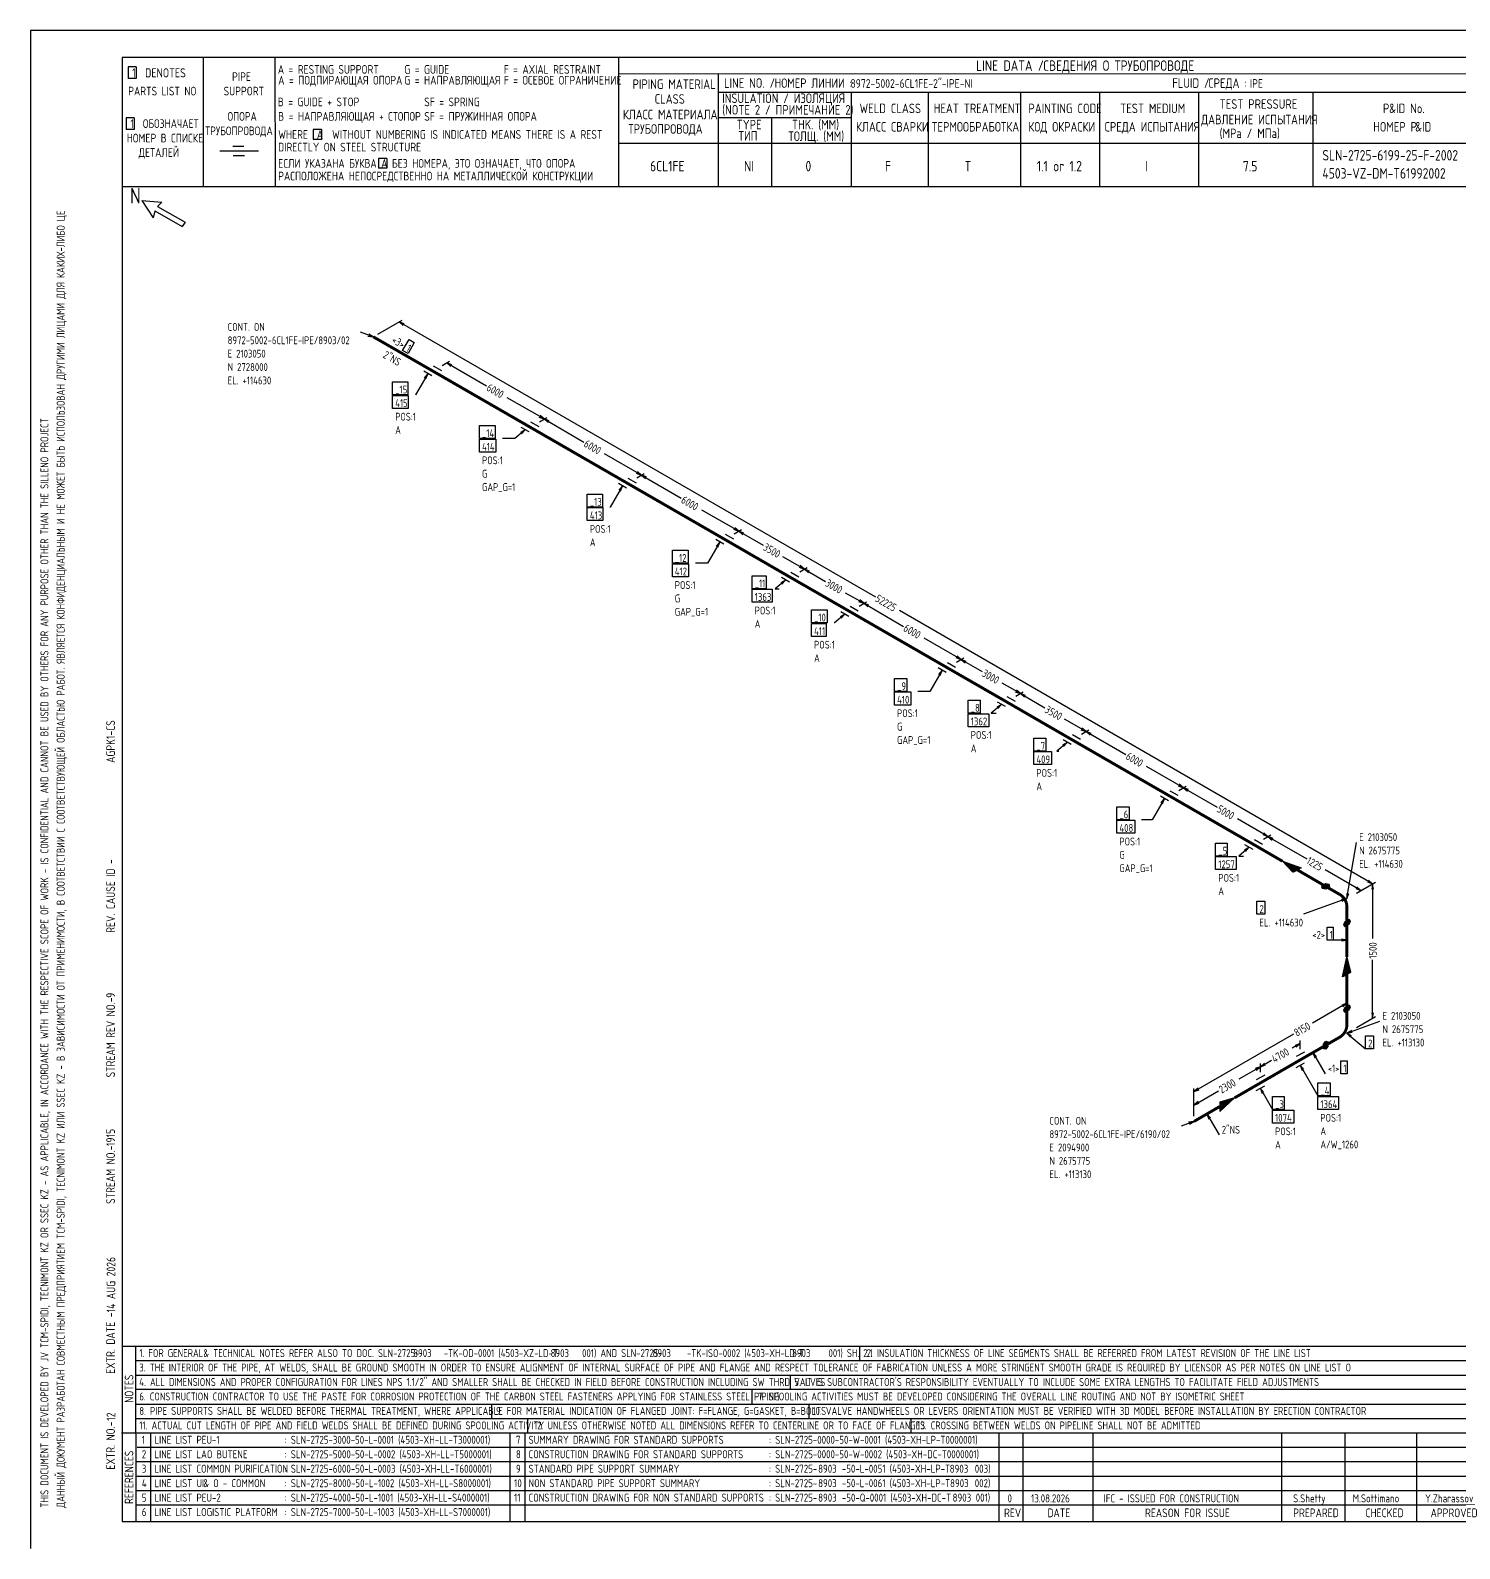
# Model space of a CAD drawing. Extents: x -1005 to 594, y -998 to 420.
# Drawn here: x 0 to 395.4, y 0 to 420 of the extents above; entities that cross this region are included whole.
import ezdxf

# ---------------------------------------------------------------- set-up
doc = ezdxf.new("R2010")
doc.units = 0
doc.styles.add('TTFN17', font='GOST type A')

msp = doc.modelspace()

# ---------------------------------------------------------------- linework, layer by layer
at = {"layer": 'GT_1', "flags": 128}
for points in [[(0, 420), (0, 0)], [(594, 420), (0, 420)], [(589.1, 412.5), (25.4, 412.5)], [(25.4, 412.5), (25.4, 7.5)], [(47.8, 412.5), (47.8, 376.7)], [(67.6, 412.5), (67.7, 376.7)], [(162.7, 412.5), (162.7, 376.7)], [(29.3, 409.9), (27.1, 409.9)], [(27.1, 409.9), (27.1, 406.7)], [(29.3, 409.9), (29.3, 406.7)], [(589.1, 408), (162.7, 407.9)], [(190.3, 407.8), (190.3, 376.7)], [(29.3, 406.7), (27.1, 406.7)], [(190.3, 402.9), (402.7, 402.9)], [(227.1, 402.9), (227.1, 376.7)], [(248.4, 402.9), (248.4, 376.8)], [(273.9, 402.9), (273.9, 376.7)], [(295.8, 402.9), (295.8, 376.7)], [(323.2, 402.9), (323.2, 376.7)], [(354.8, 402.9), (354.8, 376.8)], [(28.7, 395.8), (26.5, 395.8)], [(26.5, 395.8), (26.5, 392.6)], [(28.7, 395.8), (28.7, 392.6)], [(227.1, 395.8), (190.3, 395.8)], [(205, 395.8), (205, 376.7)], [(28.7, 392.6), (26.5, 392.6)], [(80.5, 392.6), (78.2, 392.6)], [(78.2, 392.6), (78.2, 389.8)], [(80.5, 392.6), (80.5, 389.8)], [(63.1, 386.6), (52.4, 386.6)], [(59.1, 387.9), (56, 387.9)], [(80.5, 389.8), (78.2, 389.8)], [(230.2, 388.7), (162.7, 388.7)], [(402.7, 388.7), (226.9, 388.7)], [(59.2, 385.3), (56.1, 385.3)], [(98.6, 384.6), (96.3, 384.6)], [(96.3, 384.6), (96.3, 381.9)], [(98.6, 384.6), (98.6, 381.9)], [(98.6, 381.9), (96.3, 381.9)], [(402.7, 376.7), (25.4, 376.7)], [(30.8, 372.9), (34, 368.1)], [(30.8, 372.9), (36.4, 372.5)], [(34.4, 370.1), (34, 368.1)], [(34.4, 370.1), (42, 365.7)], [(36.4, 372.5), (35.2, 371.3)], [(35.2, 371.3), (42.8, 366.9)], [(42.8, 366.9), (42, 365.7)], [(94.875, 335.225), (91.35, 336.5)], [(96.15, 335.975), (102.825, 339.8)], [(103.425, 338.825), (102, 339.35), (103.125, 338.375)], [(102, 339.35), (233.775, 263.3)], [(93.375, 335.45), (94.875, 335.225), (93.6, 335.975)], [(104.775, 334.475), (106.2, 333.65), (104.475, 330.575), (102.975, 331.4), (104.775, 334.475)], [(113.925, 327.275), (115.95, 328.475)], [(116.625, 327.5), (115.2, 328.025), (116.325, 327.05)], [(115.2, 328.025), (126.225, 321.65)], [(109.95, 325.025), (106.575, 319.175), (106.5, 319.175)], [(111.075, 324.425), (108.825, 325.7)], [(109.425, 323.6), (109.95, 325.025), (108.975, 323.9)], [(111.45, 327.2), (113.7, 325.925)], [(100.2, 322.775), (104.4, 322.775), (104.4, 319.175), (100.2, 319.175), (100.2, 322.775)], [(100.2, 319.025), (104.55, 319.025), (104.55, 315.425), (100.2, 315.425), (100.2, 319.025)], [(142.125, 312.5), (131.925, 318.35)], [(138.375, 311.675), (140.625, 310.4)], [(140.7, 313.025), (142.125, 312.5), (141, 313.475)], [(140.85, 311.75), (142.875, 312.95)], [(140.85, 311.75), (142.875, 312.95)], [(143.55, 311.975), (142.125, 312.5), (143.25, 311.525)], [(142.125, 312.5), (153.15, 306.125)], [(124.275, 310.7), (128.625, 310.7), (128.625, 307.1), (124.275, 307.1), (124.275, 310.7)], [(124.275, 306.95), (128.775, 306.95), (128.775, 303.35), (124.275, 303.35), (124.275, 306.95)], [(136.875, 309.5), (134.025, 307.1), (130.65, 307.1)], [(135.9, 308.375), (136.875, 309.5), (135.6, 308.75)], [(138, 308.9), (135.75, 310.175)], [(169.05, 296.975), (158.85, 302.825)], [(164.925, 293.375), (162.675, 294.65)], [(165.3, 296.15), (167.55, 294.875)], [(167.625, 297.5), (169.05, 296.975), (167.925, 297.95)], [(167.775, 296.225), (169.8, 297.425)], [(167.775, 296.225), (169.8, 297.425)], [(170.475, 296.45), (169.05, 296.975), (170.175, 296)], [(169.05, 296.975), (180.075, 290.6)], [(154.05, 291.725), (158.25, 291.725), (158.25, 288.125), (154.05, 288.125), (154.05, 291.725)], [(163.8, 293.975), (160.425, 288.125), (160.35, 288.125)], [(163.275, 292.55), (163.8, 293.975), (162.825, 292.85)], [(154.05, 287.975), (158.4, 287.975), (158.4, 284.375), (154.05, 284.375), (154.05, 287.975)], [(195.975, 281.45), (185.775, 287.3)], [(194.55, 281.975), (195.975, 281.45), (194.85, 282.425)], [(194.7, 280.7), (196.725, 281.9)], [(194.7, 280.7), (196.725, 281.9)], [(197.4, 280.925), (195.975, 281.45), (197.1, 280.475)], [(195.975, 281.45), (202.725, 277.55)], [(190.725, 278.45), (187.35, 272.6), (183.975, 272.6)], [(191.85, 277.85), (189.6, 279.125)], [(190.2, 277.025), (190.725, 278.45), (189.75, 277.325)], [(192.225, 280.625), (194.475, 279.35)], [(177.6, 276.2), (181.95, 276.2), (181.95, 272.6), (177.6, 272.6), (177.6, 276.2)], [(214.125, 270.95), (208.2, 274.4)], [(177.6, 272.45), (182.1, 272.45), (182.1, 268.85), (177.6, 268.85), (177.6, 272.45)], [(199.65, 269.15), (203.55, 269.15), (203.55, 265.55), (199.65, 265.55), (199.65, 269.15)], [(210.375, 270.125), (212.625, 268.85)], [(212.7, 271.475), (214.125, 270.95), (213, 271.925)], [(212.85, 270.2), (214.875, 271.4)], [(212.85, 270.2), (214.875, 271.4)], [(215.55, 270.425), (214.125, 270.95), (215.25, 269.975)], [(214.125, 270.95), (219.975, 267.575)], [(199.65, 265.4), (205.2, 265.4), (205.2, 261.8), (199.65, 261.8), (199.65, 265.4)], [(208.875, 267.95), (206.025, 265.55), (207.15, 265.55)], [(207.9, 266.825), (208.875, 267.95), (207.6, 267.2)], [(210, 267.35), (207.75, 268.625)], [(230.55, 261.5), (225.525, 264.35)], [(226.8, 260.675), (229.05, 259.4)], [(229.125, 262.025), (230.55, 261.5), (229.425, 262.475)], [(229.275, 260.75), (231.3, 261.95)], [(229.275, 260.75), (231.3, 261.95)], [(231.975, 260.975), (230.55, 261.5), (231.675, 260.525)], [(230.55, 261.5), (241.575, 255.125)], [(216.075, 259.7), (220.425, 259.7), (220.425, 256.1), (216.075, 256.1), (216.075, 259.7)], [(225.3, 258.5), (222.45, 256.1), (222.375, 256.1)], [(224.325, 257.375), (225.3, 258.5), (224.025, 257.75)], [(226.425, 257.9), (224.175, 259.175)], [(371.325, 183.95), (240.45, 259.475)], [(216.075, 255.95), (220.125, 255.95), (220.125, 252.35), (216.075, 252.35), (216.075, 255.95)], [(257.475, 245.975), (247.275, 251.825)], [(253.35, 242.375), (251.1, 243.65)], [(253.725, 245.15), (255.975, 243.875)], [(256.05, 246.5), (257.475, 245.975), (256.35, 246.95)], [(256.2, 245.225), (258.225, 246.425)], [(256.2, 245.225), (258.225, 246.425)], [(258.9, 245.45), (257.475, 245.975), (258.6, 245)], [(257.475, 245.975), (263.325, 242.6)], [(239.1, 240.725), (242.475, 240.725), (242.475, 237.125), (239.1, 237.125), (239.1, 240.725)], [(252.225, 242.975), (248.85, 237.125), (245.475, 237.125)], [(251.7, 241.55), (252.225, 242.975), (251.25, 241.85)], [(239.1, 236.975), (243.6, 236.975), (243.6, 233.375), (239.1, 233.375), (239.1, 236.975)], [(273.9, 236.525), (268.875, 239.375)], [(270.15, 235.7), (272.4, 234.425)], [(272.475, 237.05), (273.9, 236.525), (272.775, 237.5)], [(272.625, 235.775), (274.65, 236.975)], [(272.625, 235.775), (274.65, 236.975)], [(275.325, 236), (273.9, 236.525), (275.025, 235.55)], [(273.9, 236.525), (280.65, 232.625)], [(259.425, 234.725), (262.8, 234.725), (262.8, 231.125), (259.425, 231.125), (259.425, 234.725)], [(268.65, 233.525), (265.8, 231.125), (267.15, 231.125)], [(267.675, 232.4), (268.65, 233.525), (267.375, 232.775)], [(269.775, 232.925), (267.525, 234.2)], [(259.425, 230.975), (265.125, 230.975), (265.125, 227.375), (259.425, 227.375), (259.425, 230.975)], [(292.05, 226.025), (286.125, 229.475)], [(290.625, 226.55), (292.05, 226.025), (290.925, 227)], [(277.575, 224.225), (280.95, 224.225), (280.95, 220.625), (277.575, 220.625), (277.575, 224.225)], [(286.8, 223.025), (283.95, 220.625), (284.475, 220.625)], [(285.825, 221.9), (286.8, 223.025), (285.525, 222.275)], [(287.925, 222.425), (285.675, 223.7)], [(288.3, 225.2), (290.55, 223.925)], [(290.775, 225.275), (292.8, 226.475)], [(290.775, 225.275), (292.8, 226.475)], [(293.475, 225.5), (292.05, 226.025), (293.175, 225.05)], [(292.05, 226.025), (303.075, 219.65)], [(277.575, 220.475), (282.525, 220.475), (282.525, 216.875), (277.575, 216.875), (277.575, 220.475)], [(318.975, 210.5), (308.775, 216.35)], [(317.55, 211.025), (318.975, 210.5), (317.85, 211.475)], [(317.7, 209.75), (319.725, 210.95)], [(317.7, 209.75), (319.725, 210.95)], [(320.4, 209.975), (318.975, 210.5), (320.1, 209.525)], [(318.975, 210.5), (328.35, 205.1)], [(313.725, 207.5), (310.35, 201.65), (307.425, 201.65)], [(314.85, 206.9), (312.6, 208.175)], [(313.2, 206.075), (313.725, 207.5), (312.75, 206.375)], [(315.225, 209.675), (317.475, 208.4)], [(300.6, 205.25), (303.975, 205.25), (303.975, 201.65), (300.6, 201.65), (300.6, 205.25)], [(342.375, 197), (333.9, 201.875)], [(300.6, 201.5), (305.55, 201.5), (305.55, 197.9), (300.6, 197.9), (300.6, 201.5)], [(340.95, 197.525), (342.375, 197), (341.25, 197.975)], [(341.1, 196.25), (343.125, 197.45)], [(341.1, 196.25), (343.125, 197.45)], [(327.9, 195.2), (331.125, 195.2), (331.125, 191.6), (327.9, 191.6), (327.9, 195.2)], [(337.125, 194), (334.275, 191.6), (335.625, 191.6)], [(336.15, 192.875), (337.125, 194), (335.85, 193.25)], [(338.25, 193.4), (336, 194.675)], [(338.625, 196.175), (340.875, 194.9)], [(343.8, 196.475), (342.375, 197), (343.5, 196.025)], [(342.375, 197), (353.1, 190.775)], [(364.2, 179.825), (366.9, 195.35)], [(327.9, 191.45), (333.6, 191.45), (333.6, 187.85), (327.9, 187.85), (327.9, 191.45)], [(350.475, 187.775), (349.275, 187.1), (346.35, 190.175), (351.525, 188.375), (349.425, 187.175), (346.725, 189.95), (351.45, 188.3), (349.575, 187.25), (347.175, 189.725), (351.3, 188.225), (349.725, 187.325), (347.55, 189.425), (351.15, 188.15), (349.875, 187.475), (347.925, 189.275), (351, 188.075), (350.025, 187.55), (348.375, 188.975), (350.85, 188), (350.175, 187.625), (348.675, 188.825), (350.7, 187.925), (350.325, 187.7), (349.125, 188.525), (350.55, 187.85), (350.475, 187.775), (346.35, 190.175)], [(368.1, 182.075), (358.2, 187.775)], [(369.9, 184.475), (371.325, 183.95), (370.2, 184.925)], [(357.225, 183.2), (357.375, 182.675), (358.35, 182.525), (359.475, 183.2), (359.325, 183.725), (358.35, 183.875), (357.225, 183.2)], [(357.225, 183.2), (359.475, 183.2)], [(357.282, 183), (359.142, 183)], [(357.339, 182.8), (358.808, 182.8)], [(357.558, 183.4), (359.418, 183.4)], [(357.863, 182.6), (358.475, 182.6)], [(357.892, 183.6), (359.361, 183.6)], [(358.225, 183.8), (358.838, 183.8)], [(364.2, 181.325), (364.2, 179.825), (364.725, 181.25)], [(366.675, 182.6), (368.1, 182.075), (366.975, 183.05)], [(366.825, 181.325), (372.15, 184.4)], [(366.825, 181.325), (372.15, 184.4)], [(366.825, 181.325), (368.85, 182.525)], [(371.55, 182.45), (371.325, 183.95), (371.1, 182.45)], [(371.325, 183.95), (371.325, 168.8)], [(339.3, 179.075), (341.475, 179.075), (341.475, 175.475), (339.3, 175.475), (339.3, 179.075)], [(364.2, 179.825), (352.2, 175.475)], [(362.925, 179.075), (364.2, 179.825), (362.7, 179.6)], [(363.6, 173.375), (363.225, 172.55), (363.6, 172.1), (364.8, 172.775), (365.175, 173.6), (364.8, 174.05), (363.6, 173.375)], [(363.248, 172.6), (364.489, 172.6)], [(363.339, 172.8), (364.811, 172.8)], [(363.35, 172.4), (364.133, 172.4)], [(363.43, 173), (364.902, 173)], [(363.52, 173.2), (364.993, 173.2)], [(363.644, 173.4), (365.084, 173.4)], [(364, 173.6), (365.175, 173.6)], [(364.356, 173.8), (365.008, 173.8)], [(358.725, 171.875), (360.45, 171.875), (360.45, 168.35), (358.725, 168.35), (358.725, 171.875)], [(364.2, 168.35), (360.45, 168.35)], [(362.7, 168.125), (364.2, 168.35), (362.7, 168.575)], [(364.2, 158.825), (363, 158.15), (364.2, 163.625), (365.25, 159.425), (363.15, 158.225), (364.2, 163.175), (365.175, 159.35), (363.3, 158.3), (364.2, 162.65), (365.025, 159.275), (363.45, 158.375), (364.2, 162.2), (364.875, 159.2), (363.6, 158.525), (364.2, 161.75), (364.725, 159.125), (363.75, 158.6), (364.2, 161.3), (364.575, 159.05), (363.9, 158.675), (364.2, 160.85), (364.425, 158.975), (364.05, 158.75), (364.2, 160.4), (364.275, 158.9), (364.2, 158.825), (364.2, 163.625)], [(371.325, 146.75), (371.325, 162.875)], [(364.2, 145.625), (364.2, 151.775)], [(364.2, 150.875), (354.675, 145.325)], [(363.075, 149.9), (364.2, 150.875), (362.775, 150.35)], [(363.6, 149.675), (363.225, 148.85), (363.6, 148.4), (364.8, 149.075), (365.175, 149.9), (364.8, 150.35), (363.6, 149.675)], [(363.267, 148.8), (364.311, 148.8)], [(363.293, 149), (364.667, 149)], [(363.384, 149.2), (364.857, 149.2)], [(363.433, 148.6), (363.956, 148.6)], [(363.475, 149.4), (364.948, 149.4)], [(363.566, 149.6), (365.039, 149.6)], [(363.822, 149.8), (365.13, 149.8)], [(364.178, 150), (365.092, 150)], [(366.825, 144.125), (372.15, 147.2)], [(371.1, 148.25), (371.325, 146.75), (371.55, 148.25)], [(364.2, 142.625), (373.35, 145.925)], [(365.475, 143.375), (364.2, 142.625), (365.7, 142.85)], [(321.9, 126.425), (349.5, 142.4)], [(351.3, 139.7), (349.05, 138.425)], [(350.175, 138.725), (351.3, 139.7), (349.875, 139.175)], [(351.3, 138.2), (351.3, 140.6)], [(358.95, 138.95), (358.35, 138.125), (357.75, 138.275), (357.75, 139.55), (358.35, 140.375), (358.95, 140.225), (358.95, 138.95)], [(357.75, 139.4), (358.95, 139.4)], [(357.75, 139.2), (358.95, 139.2)], [(357.75, 139), (358.95, 139)], [(357.75, 138.8), (358.841, 138.8)], [(357.75, 138.6), (358.695, 138.6)], [(357.786, 139.6), (358.95, 139.6)], [(357.932, 139.8), (358.95, 139.8)], [(358.077, 140), (358.95, 140)], [(358.223, 140.2), (358.95, 140.2)], [(365.475, 141.875), (364.2, 142.625), (365.175, 141.5)], [(364.2, 142.625), (369.375, 138.275)], [(369.375, 141.875), (371.55, 141.875), (371.55, 138.275), (369.375, 138.275), (369.375, 141.875)], [(340.275, 133.325), (343.35, 135.125)], [(352.5, 137.375), (350.175, 136.1)], [(355.8, 136.1), (354.825, 137.225), (355.35, 135.8)], [(354.825, 137.225), (358.2, 131.375)], [(357.75, 138.4), (358.55, 138.4)], [(362.55, 134.9), (364.275, 134.9), (364.275, 131.375), (362.55, 131.375), (362.55, 134.9)], [(340.275, 133.325), (334.275, 129.875)], [(339.15, 132.35), (340.275, 133.325), (338.85, 132.8)], [(341.475, 131), (339.15, 129.725)], [(341.4, 134.3), (340.275, 133.325), (341.7, 133.85)], [(340.275, 131.825), (340.275, 134.225)], [(340.275, 131.825), (340.275, 134.225)], [(350.175, 133.1), (352.5, 134.375)], [(352.275, 132.575), (351.3, 133.7), (351.825, 132.275)], [(351.3, 133.7), (356.175, 125.225)], [(323.025, 127.4), (321.9, 126.425), (323.325, 126.95)], [(321.9, 119.675), (321.9, 127.325)], [(321.9, 122.675), (328.725, 126.65)], [(339.15, 126.725), (341.475, 128)], [(341.25, 126.2), (340.275, 127.325), (340.8, 125.9)], [(340.275, 127.325), (343.65, 121.475)], [(356.175, 128.825), (359.55, 128.825), (359.55, 125.225), (356.175, 125.225), (356.175, 128.825)], [(323.025, 123.65), (321.9, 122.675), (323.325, 123.2)], [(321.9, 119.675), (321.9, 123.575)], [(329.025, 122.3), (329.025, 120.95), (333.15, 124.7), (329.025, 123.5), (329.025, 121.1), (332.775, 124.475), (329.025, 123.425), (329.025, 121.325), (332.325, 124.25), (329.025, 123.2), (329.025, 121.475), (331.95, 123.95), (329.025, 123.05), (329.025, 121.625), (331.575, 123.8), (329.025, 122.9), (329.025, 121.775), (331.125, 123.5), (329.025, 122.75), (329.025, 122), (330.825, 123.35), (329.025, 122.525), (329.025, 122.15), (330.375, 123.05), (329.025, 122.375), (329.025, 122.3), (333.15, 124.7)], [(343.65, 125.075), (346.875, 125.075), (346.875, 121.475), (343.65, 121.475), (343.65, 125.075)], [(356.175, 125.075), (361.875, 125.075), (361.875, 121.475), (356.175, 121.475), (356.175, 125.075)], [(321.9, 118.175), (318.375, 116.9)], [(320.625, 117.425), (321.9, 118.175), (320.4, 117.95)], [(326.475, 119.15), (325.5, 120.275), (326.025, 118.85)], [(325.5, 120.275), (328.875, 114.425)], [(343.65, 121.325), (349.5, 121.325), (349.5, 117.725), (343.65, 117.725), (343.65, 121.325)], [(25.3, 56), (402.7, 56)], [(29.1, 56), (29.2, 7.5)], [(229.4, 56), (229.4, 52)], [(29.1, 52), (402.7, 52)], [(29.1, 48), (402.7, 48)], [(210.2, 48), (210.2, 44)], [(402.7, 44), (29.1, 44)], [(199.6, 44), (199.6, 40)], [(29.2, 40), (402.7, 40)], [(127.6, 40), (127.6, 36)], [(215.4, 40), (215.4, 36)], [(29.1, 36), (402.7, 36)], [(137.5, 36), (137.5, 32)], [(243.6, 36), (243.6, 32)], [(25.2, 32), (402.7, 32)], [(33.2, 32), (33.2, 7.6)], [(132.6, 32), (132.6, 7.6)], [(136.8, 32), (136.8, 7.6)], [(267.9, 32), (267.9, 7.5)], [(274.6, 32), (274.6, 7.5)], [(293.9, 32), (293.9, 7.5)], [(346.1, 32), (346.1, 7.5)], [(363.6, 32), (363.6, 7.5)], [(383.5, 32), (383.5, 7.5)], [(402.7, 28), (29.5, 28)], [(402.7, 24), (29.1, 24)], [(402.7, 20), (29.1, 20)], [(402.7, 16), (29.1, 16)], [(402.7, 12), (29.2, 12)], [(25.4, 7.5), (589.1, 7.5)], [(0, 0), (0, 0)]]:
    msp.add_lwpolyline(points, dxfattribs=at)
at = {"layer": 'GT_1', "const_width": 0.8, "flags": 128}
for points in [[(111.3, 325.775), (94.875, 335.225)], [(138.225, 310.25), (111.3, 325.775)], [(165.15, 294.725), (138.225, 310.25)], [(192.075, 279.2), (165.15, 294.725)], [(210.225, 268.7), (192.075, 279.2)], [(226.65, 259.25), (210.225, 268.7)], [(253.575, 243.725), (226.65, 259.25)], [(270, 234.275), (253.575, 243.725)], [(288.15, 223.775), (270, 234.275)], [(315.075, 208.25), (288.15, 223.775)], [(338.475, 194.75), (315.075, 208.25)], [(346.35, 190.175), (338.475, 194.75)], [(358.35, 183.2), (350.475, 187.775)], [(362.25, 180.95), (358.35, 183.2)], [(364.2, 173.075), (364.2, 177.575)], [(364.2, 163.625), (364.2, 173.075)], [(364.2, 149.375), (364.2, 158.825)], [(364.2, 144.875), (364.2, 149.375)], [(351.3, 135.2), (358.35, 139.25)], [(358.35, 139.25), (362.25, 141.5)], [(340.275, 128.825), (351.3, 135.2)], [(333.15, 124.7), (340.275, 128.825)], [(321.9, 118.175), (329.025, 122.3)]]:
    msp.add_lwpolyline(points, dxfattribs=at)
for points in [[(364.2, 177.575, 0.268126), (362.25, 180.95)], [(362.25, 141.5, 0.267786), (364.2, 144.875)]]:
    msp.add_lwpolyline(points, format="xyb", dxfattribs=at)

# ---------------------------------------------------------------- texts
at = {"layer": 'GT_1', "style": 'TTFN17'}
for s, height, p in [('LINE DATA /', 2.8875, (261.633, 408.8)), ('СВЕДЕНИЯ О ТРУБОПРОВОДЕ', 2.8875, (280.233, 408.8)), (' 1  DENOTES', 2.5025, (26.875, 407)), (' PIPE', 2.4062, (54.561, 406)), ('A = RESTING SUPPORT', 2.40625, (68.461, 408)), ('A = ПОДПИРАЮЩАЯ ОПОРА', 2.40625, (68.561, 405)), ('G = GUIDE', 2.4062, (103.461, 408)), ('G = НАПРАВЛЯЮЩАЯ', 2.40625, (103.461, 405)), ('F = AXIAL RESTRAINT', 2.40625, (130.961, 408)), ('F = ОСЕВОЕ ОГРАНИЧЕНИЕ', 2.40625, (130.961, 405)), ('PARTS LIST NO', 2.40625, (27.061, 402)), ('SUPPORT', 2.4062, (53.461, 402)), ('PIPING MATERIAL', 2.64687, (166.597, 403.8)), ('LINE NO. /', 2.6469, (191.897, 404.1)), ('НОМЕР ЛИНИИ :', 2.59875, (205.89, 404.1)), ('8972-5002-6CL1FE-2"-IPE-NI', 2.40625, (226.861, 404.1)), ('FLUID /', 2.6469, (315.897, 404.1)), ('СРЕДА :', 2.6469, (325.897, 404.1)), ('IPE', 2.4062, (337.361, 404.1)), ('B = GUIDE + STOP', 2.40625, (68.461, 399)), ('SF = SPRING', 2.40625, (108.961, 399)), ('CLASS', 2.6469, (172.697, 399.7)), ('(NOTE 2 / ПРИМЕЧАНИЕ 2)', 2.64687, (191.397, 396.7)), ('INSULATION / ИЗОЛЯЦИЯ', 2.64687, (191.397, 399.9)), ('WELD CLASS', 2.6469, (229.397, 397.1)), ('HEAT TREATMENT', 2.64687, (249.897, 397.1)), ('PAINTING CODE', 2.64687, (276.097, 397.1)), ('TEST MEDIUM', 2.64687, (301.497, 397.1)), ('TEST PRESSURE', 2.64687, (328.997, 398.3)), ('P', 2.647, (374.197, 397.1)), ('&ID No.', 2.6469, (375.908, 397.1)), (' 1  ОБОЗНАЧАЕТ', 2.40625, (26.461, 393)), ('ОПОРА', 2.4062, (54.561, 395)), ('B = НАПРАВЛЯЮЩАЯ + СТОПОР', 2.40625, (68.561, 395)), ('SF = ПРУЖИННАЯ ОПОРА', 2.40625, (108.961, 395)), ('КЛАСС МАТЕРИАЛА', 2.64687, (163.897, 395.4)), ('TYPE', 2.6469, (195.397, 392.6)), ('THK. (MM)', 2.6469, (210.697, 392.6)), ('ДАВЛЕНИЕ ИСПЫТАНИЯ', 2.64687, (323.897, 394)), ('НОМЕР В СПИСКЕ', 2.40625, (26.661, 389)), ('ТРУБОПРОВОДА', 2.40625, (48.361, 391)), ('WHERE  A  WITHOUT NUMBERING IS INDICATED MEANS THERE IS A REST', 2.40625, (68.561, 390)), ('ТРУБОПРОВОДА', 2.64687, (165.397, 391.4)), ('ТИП', 2.6469, (195.897, 389.5)), ('ТОЛЩ. (ММ)', 2.6469, (209.697, 389.4)), ('КЛАСС СВАРКИ', 2.64687, (228.397, 392)), ('ТЕРМООБРАБОТКА', 2.64687, (249.397, 392)), ('КОД ОКРАСКИ', 2.64687, (276.097, 392)), ('СРЕДА ИСПЫТАНИЯ', 2.64687, (297.197, 392)), ('(MPa / МПа)', 2.64687, (328.997, 390.2)), ('НОМЕР P', 2.6469, (371.497, 392)), ('&ID', 2.6469, (383.097, 392)), ('ДЕТАЛЕЙ', 2.4062, (29.961, 385)), ('DIRECTLY ON STEEL STRUCTURE', 2.40625, (68.561, 386.5)), ('SLN-2725-6199-25-F-2002', 2.8875, (357.433, 384)), ('ЕСЛИ УКАЗАНА БУКВА A БЕЗ НОМЕРА, ЭТО ОЗНАЧАЕТ, ЧТО ОПОРА', 2.40625, (68.561, 382)), ('6CL1FE', 2.8875, (171.433, 381)), ('NI', 2.8875, (197.433, 381)), ('0', 2.888, (214.433, 381)), ('F', 2.888, (236.433, 381)), ('T', 2.888, (258.433, 381)), ('1.1 or 1.2', 2.8875, (278.433, 381)), ('I', 2.888, (308.433, 381)), ('7.5', 2.8875, (335.433, 381)), ('РАСПОЛОЖЕНА НЕПОСРЕДСТВЕННО НА МЕТАЛЛИЧЕСКОЙ КОНСТРУКЦИИ', 2.40625, (68.561, 378.5)), ('4503-VZ-DM-T61992002', 2.8875, (357.433, 379)), ('N', 4.331, (27.55, 372.1)), ('CONT. ON', 2.1656, (54.579, 336.875)), ('8972-5002-6CL1FE-IPE/8903/02', 2.16562, (54.579, 333.178)), ('E 2103050', 2.1656, (54.579, 329.48)), ('N 2728000', 2.1656, (54.579, 325.783)), ('EL. +114630', 2.16562, (54.579, 322.085)), ('_15', 2.1656, (100.933, 319.55)), ('415', 2.1656, (100.933, 315.8)), ('POS:1', 2.1656, (100.933, 312.05)), ('A', 2.166, (100.933, 308.353)), ('_14', 2.1656, (124.95, 307.475)), ('414', 2.1656, (124.95, 303.725)), ('POS:1', 2.1656, (124.95, 299.975)), ('G', 2.166, (124.95, 296.278)), ('GAP_G=1', 2.1656, (124.95, 292.58)), ('_13', 2.1656, (154.783, 288.5)), ('413', 2.1656, (154.783, 284.75)), ('POS:1', 2.1656, (154.783, 281)), ('A', 2.166, (154.783, 277.303)), ('_12', 2.1656, (178.275, 272.975)), ('412', 2.1656, (178.275, 269.225)), ('POS:1', 2.1656, (178.275, 265.475)), ('_11', 2.1656, (200.383, 265.925)), ('G', 2.166, (178.275, 261.778)), ('1363', 2.1656, (200.383, 262.175)), ('POS:1', 2.1656, (200.383, 258.425)), ('GAP_G=1', 2.1656, (178.275, 258.08)), ('A', 2.166, (200.383, 254.728)), ('_10', 2.1656, (216.808, 256.475)), ('411', 2.1656, (216.808, 252.725)), ('POS:1', 2.1656, (216.808, 248.975)), ('A', 2.166, (216.808, 245.278)), ('_9', 2.1656, (239.775, 237.5)), ('410', 2.1656, (239.775, 233.75)), ('POS:1', 2.1656, (239.775, 230)), ('_8', 2.1656, (260.158, 231.5)), ('G', 2.166, (239.775, 226.303)), ('1362', 2.1656, (260.158, 227.75)), ('GAP_G=1', 2.1656, (239.775, 222.605)), ('POS:1', 2.1656, (260.158, 224)), ('_7', 2.1656, (278.308, 221)), ('A', 2.166, (260.158, 220.303)), ('409', 2.1656, (278.308, 217.25)), ('POS:1', 2.1656, (278.308, 213.5)), ('A', 2.166, (278.308, 209.803)), ('_6', 2.1656, (301.275, 202.025)), ('408', 2.1656, (301.275, 198.275)), ('E 2103050', 2.1656, (367.6, 195.725)), ('POS:1', 2.1656, (301.275, 194.525)), ('_5', 2.1656, (328.633, 191.975)), ('N 2675775', 2.1656, (367.6, 192.028)), ('G', 2.166, (301.275, 190.828)), ('GAP_G=1', 2.1656, (301.275, 187.13)), ('1257', 2.1656, (328.633, 188.225)), ('EL. +114630', 2.16562, (367.6, 188.33)), ('POS:1', 2.1656, (328.633, 184.475)), ('A', 2.166, (328.633, 180.778)), ('2', 2.166, (340.013, 175.85)), ('EL. +114630', 2.16562, (340.013, 172.1)), ('<2>', 2.1656, (354.642, 168.725)), ('1', 2.166, (359.466, 168.725)), ('E 2103050', 2.1656, (374.05, 146.3)), ('N 2675775', 2.1656, (374.05, 142.603)), ('2', 2.166, (370.075, 138.65)), ('EL. +113130', 2.16562, (374.05, 138.905)), ('<1>', 2.1656, (358.9, 131.75)), ('1', 2.166, (363.258, 131.75)), ('_4', 2.1656, (356.875, 125.6)), ('_3', 2.1656, (344.35, 121.85)), ('1364', 2.1656, (356.875, 121.85)), ('CONT. ON', 2.1656, (281.915, 117.275)), ('1074', 2.1656, (344.35, 118.1)), ('POS:1', 2.1656, (356.875, 118.1)), ('8972-5002-6CL1FE-IPE/6190/02', 2.16562, (281.915, 113.578)), ('2"NS', 2.1656, (329.575, 114.8)), ('POS:1', 2.1656, (344.35, 114.35)), ('A', 2.166, (356.875, 114.403)), ('E 2094900', 2.1656, (281.915, 109.88)), ('A', 2.166, (344.35, 110.653)), ('A/W_1260', 2.1656, (356.875, 110.705)), ('N 2675775', 2.1656, (281.915, 106.183)), ('EL. +113130', 2.16562, (281.915, 102.485)), ('1. FOR GENERAL', 2.18487, (30.128, 53)), ('& TECHNICAL NOTES REFER ALSO TO DOC. SLN-2725-      -TK-OD-0001 (4503-XZ-LD-T      001) AND SLN-2725-      -TK-ISO-0002 (4503-XH-LD-T      001) SH. 2.1', 2.18487, (47.868, 53)), ('8903', 2.1849, (105.928, 53)), ('8903', 2.1849, (143.928, 53)), ('8903', 2.1849, (172.128, 53)), ('8903', 2.1849, (210.728, 53)), ('2. INSULATION THICKNESS OF LINE SEGMENTS SHALL BE REFERRED FROM LATEST REVISION OF THE LINE LIST', 2.18487, (231.328, 53)), ('3. THE INTERIOR OF THE PIPE, AT WELDS, SHALL BE GROUND SMOOTH IN ORDER TO ENSURE ALIGNMENT OF INTERNAL SURFACE OF PIPE AND FLANGE AND RESPECT TOLERANCE OF FABRICATION UNLESS A MORE STRINGENT SMOOTH GRADE IS REQUIRED BY LICENSOR AS PER NOTES ON LINE LIST O', 2.18487, (30.128, 49)), ('4. ALL DIMENSIONS AND PROPER CONFIGURATION FOR LINES NPS 1.1/2" AND SMALLER SHALL BE CHECKED IN FIELD BEFORE CONSTRUCTION INCLUDING SW THRD VALVES', 2.18487, (30.128, 45)), ("5. IT IS SUBCONTRACTOR'S RESPONSIBILITY EVENTUALLY TO INCLUDE SOME EXTRA LENGTHS TO FACILITATE FIELD ADJUSTMENTS", 2.18487, (211.328, 45)), ('6. CONSTRUCTION CONTRACTOR TO USE THE PASTE FOR CORROSION PROTECTION OF THE CARBON STEEL FASTENERS APPLYING FOR STAINLESS STEEL PIPING', 2.18487, (30.128, 41)), ('7. SPOOLING ACTIVITIES MUST BE DEVELOPED CONSIDERING THE OVERALL LINE ROUTING AND NOT BY ISOMETRIC SHEET', 2.18487, (201.328, 41)), ('8. PIPE SUPPORTS SHALL BE WELDED BEFORE THERMAL TREATMENT, WHERE APPLICABLE', 2.18487, (30.128, 37)), ('9. FOR MATERIAL INDICATION OF FLANGED JOINT: F=FLANGE, G=GASKET, B=BOLTS', 2.18487, (128.828, 37)), ('10. VALVE HANDWHEELS OR LEVERS ORIENTATION MUST BE VERIFIED WITH 3D MODEL BEFORE INSTALLATION BY ERECTION CONTRACTOR', 2.18487, (216.328, 37)), ('11. ACTUAL CUT LENGTH OF PIPE AND FIELD WELDS SHALL BE DEFINED DURING SPOOLING ACTIVITY', 2.18487, (30.128, 33)), ('12. UNLESS OTHERWISE NOTED ALL DIMENSIONS REFER TO CENTERLINE OR TO FACE OF FLANGES', 2.18487, (139.328, 33)), ('13. CROSSING BETWEEN WELDS ON PIPELINE SHALL NOT BE ADMITTED', 2.18487, (245.328, 33)), ('1', 2.214, (30.832, 29)), ('LINE LIST PEU-1', 2.21375, (34.332, 29)), (': SLN-2725-3000-50-L-0001 (4503-XH-LL-T3000001)', 2.21375, (70.332, 29)), ('7', 2.214, (134.332, 29)), ('SUMMARY DRAWING FOR STANDARD SUPPORTS', 2.21375, (137.832, 29)), (': SLN-2725-0000-50-W-0001 (4503-XH-LP-T0000001)', 2.21375, (204.332, 29)), ('2', 2.214, (30.832, 25)), ('LINE LIST LAO BUTENE', 2.21375, (34.332, 25)), (': SLN-2725-5000-50-L-0002 (4503-XH-LL-T5000001)', 2.21375, (70.332, 25)), ('8', 2.214, (134.332, 25)), ('CONSTRUCTION DRAWING FOR STANDARD SUPPORTS', 2.21375, (137.832, 25)), (': SLN-2725-0000-50-W-0002 (4503-XH-DC-T0000001)', 2.21375, (204.332, 25)), ('3', 2.214, (30.832, 21)), ('LINE LIST COMMON PURIFICATION', 2.21375, (34.332, 21)), (': SLN-2725-6000-50-L-0003 (4503-XH-LL-T6000001)', 2.21375, (70.332, 21)), ('9', 2.214, (134.332, 21)), ('STANDARD PIPE SUPPORT SUMMARY', 2.21375, (137.832, 21)), (': SLN-2725-      -50-L-0051 (4503-XH-LP-T      003)', 2.21375, (204.332, 21)), ('8903', 2.2138, (217.932, 21)), ('8903', 2.2138, (254.332, 21)), ('4', 2.214, (30.832, 17)), ('LINE LIST UI', 2.21375, (34.332, 17)), ('& O - COMMON', 2.21375, (47.849, 17)), (': SLN-2725-8000-50-L-1002 (4503-XH-LL-S8000001)', 2.21375, (70.332, 17)), ('10', 2.2138, (133.832, 17)), ('NON STANDARD PIPE SUPPORT SUMMARY', 2.21375, (137.832, 17)), (': SLN-2725-      -50-L-0061 (4503-XH-LP-T      002)', 2.21375, (204.332, 17)), ('8903', 2.2138, (217.932, 17)), ('8903', 2.2138, (254.432, 17)), ('5', 2.214, (30.832, 13)), ('LINE LIST PEU-2', 2.21375, (34.332, 13)), (': SLN-2725-4000-50-L-1001 (4503-XH-LL-S4000001)', 2.21375, (70.332, 13)), ('11', 2.2138, (133.832, 13)), ('CONSTRUCTION DRAWING FOR NON STANDARD SUPPORTS', 2.21375, (137.832, 13)), (': SLN-2725-      -50-Q-0001 (4503-XH-DC-T      001)', 2.21375, (204.332, 13)), ('8903', 2.2138, (217.932, 13)), ('8903', 2.2138, (255.132, 13)), ('0', 2.214, (270.332, 12.8)), ('13.08.2026', 2.2138, (276.832, 12.8)), ('IFC - ISSUED FOR CONSTRUCTION', 2.21375, (296.932, 12.8)), ('S.Shetty', 2.2138, (349.332, 12.8)), ('M.Sottimano', 2.21375, (365.832, 12.8)), ('Y.Zharassov', 2.21375, (385.832, 12.8)), ('6', 2.214, (30.832, 9)), ('LINE LIST LOGISTIC PLATFORM', 2.21375, (34.332, 9)), (': SLN-2725-7000-50-L-1003 (4503-XH-LL-S7000001)', 2.21375, (70.332, 9)), ('REV', 2.4062, (269.361, 8.7)), ('DATE', 2.4062, (281.361, 8.7)), ('REASON FOR ISSUE', 2.40625, (308.361, 8.7)), ('PREPARED', 2.4062, (349.361, 8.7)), ('CHECKED', 2.4062, (369.361, 8.7)), ('APPROVED', 2.4062, (387.361, 8.7))]:
    msp.add_text(s, height=height, dxfattribs=at).set_placement(p)
for s, height, rotation, p in [('ДАННЫЙ ДОКУМЕНТ РАЗРАБОТАН СОВМЕСТНЫМ ПРЕДПРИЯТИЕМ TCM-SPIDI, TECNIMONT KZ ИЛИ SSEC KZ - В ЗАВИСИМОСТИ ОТ ПРИМЕНИМОСТИ, В СООТВЕТСТВИИ С СООТВЕТСТВУЮЩЕЙ ОБЛАСТЬЮ РАБОТ. ЯВЛЯЕТСЯ КОНФИДЕНЦИАЛЬНЫМ И НЕ МОЖЕТ БЫТЬ ИСПОЛЬЗОВАН ДРУГИМИ ЛИЦАМИ ДЛЯ КАКИХ-ЛИБО ЦЕ', 2.21375, 90, (9.5, 11.332)), ('<3>', 2.1656, -30, (99.718, 333.723)), ('1', 2.166, -30, (103.762, 331.388)), ('2"NS', 2.1656, -30, (97.334, 329.593)), ('6000', 2.1656, -30, (125.953, 320.526)), ('THIS DOCUMENT IS DEVELOPED BY JV TCM-SPIDI, TECNIMONT KZ OR SSEC KZ - AS APPLICABLE, IN ACCORDANCE WITH THE RESPECTIVE SCOPE OF WORK - IS CONFIDENTIAL AND CANNOT BE USED BY OTHERS FOR ANY PURPOSE OTHER THAN THE SILLENO PROJECT', 2.21375, 90, (5, 11.332)), ('6000', 2.1656, -30, (152.878, 305.001)), ('6000', 2.1656, -30, (179.803, 289.476)), ('3500', 2.1656, -30, (202.475, 276.386)), ('3000', 2.1656, -30, (219.695, 266.45)), ('52225', 2.1656, -30, (233.504, 262.186)), ('6000', 2.1656, -30, (241.303, 254.001)), ('3000', 2.1656, -30, (263.045, 241.475)), ('3500', 2.1656, -30, (280.4, 231.461)), ('AGPK1-CS', 2.4062, 90, (23.4, 217.361)), ('6000', 2.1656, -30, (302.803, 218.526)), ('5000', 2.1656, -30, (328.033, 203.975)), ('REV. CAUSE ID -', 2.40625, 90, (23.4, 170.361)), ('1225', 2.1656, -30, (352.797, 189.646)), ('1500', 2.1656, 90, (372.47, 163.185)), ('STREAM REV NO.-', 2.40625, 90, (23.4, 130.361)), ('9', 2.406, 90, (23.4, 152.361)), ('8150', 2.1656, 30, (350.362, 141.573)), ('4700', 2.1656, 30, (344.206, 134.301)), ('2300', 2.1656, 30, (329.573, 125.827)), ('1915', 2.4062, 90, (23.4, 111.361)), ('STREAM NO.-', 2.40625, 90, (23.4, 95.361)), ('14 AUG 2026', 2.40625, 90, (23.5, 65.361)), ('EXTR. DATE -', 2.40625, 90, (23.4, 48.361)), ('NOTES', 2.4062, 90, (28.5, 40.361)), ('EXTR. NO.-', 2.4062, 90, (23.4, 21.861)), ('12', 2.4062, 90, (23.5, 35.361)), ('REFERENCES', 2.4062, 90, (28.5, 12.361))]:
    msp.add_text(s, height=height, rotation=rotation, dxfattribs=at).set_placement(p)

doc.saveas('drawing.dxf')
